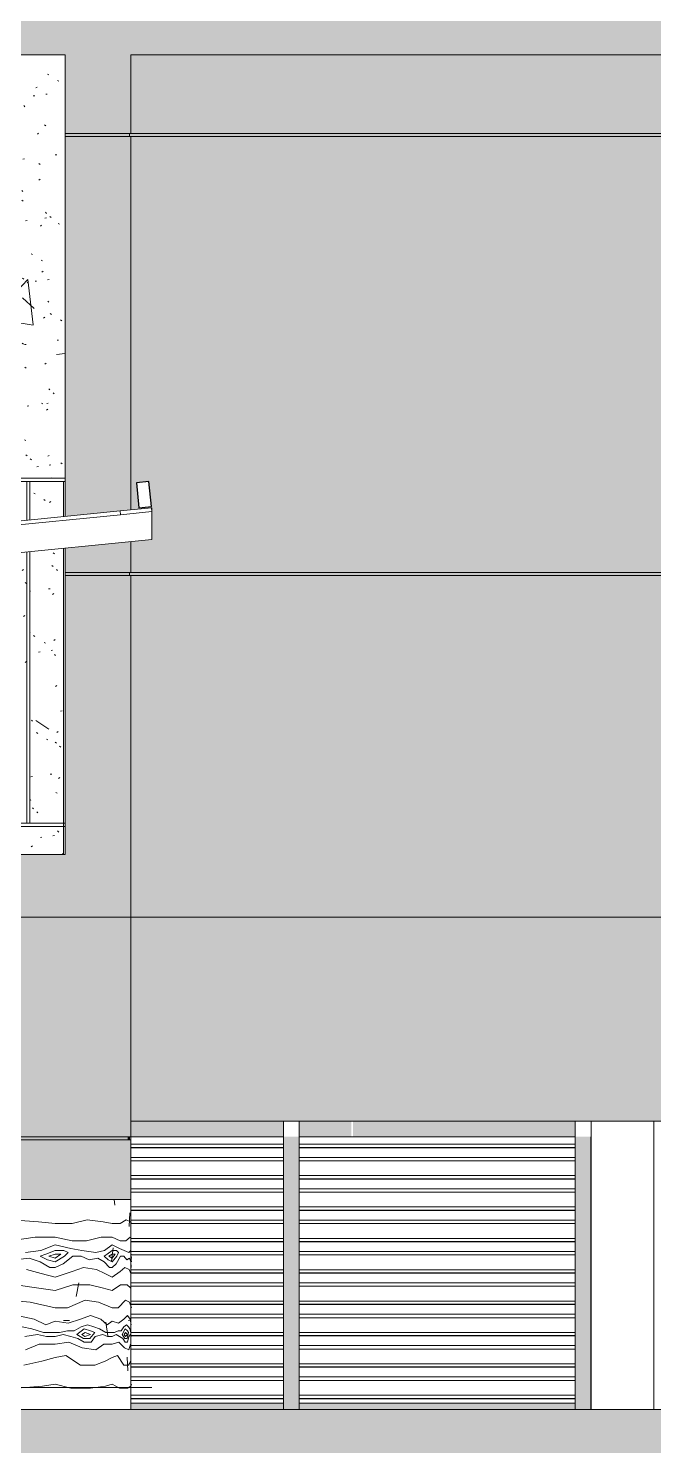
# Model space of a CAD drawing. Header units: millimetres. Extents: x 1240 to 198004, y -7796 to 35300.
# Drawn here: x 63941 to 65937, y 515 to 5035 of the extents above; entities that cross this region are included whole.
import ezdxf

# ---------------------------------------------------------------- set-up
doc = ezdxf.new("R2010")
doc.units = ezdxf.units.MM
doc.linetypes.add('Centre', pattern=[31.75, 6.35, -4.7625, 15.875, -4.7625])
doc.linetypes.add('Dash 1_8_', pattern=[6.35, 3.175, -3.175])
for name, color, linetype, lineweight in [('0-1', 7, 'Continuous', 5), ('A-AREA', 32, 'Dash 1_8_', 9), ('A-DETL-GENF-3', 9, 'Continuous', 9), ('A-DETL-THIN', 151, 'Continuous', 9), ('A-FLOR-HRAL', 11, 'Continuous', 9), ('A-FLOR-LEVL-2', 51, 'Centre', 9), ('A-GLAZ-CURT', 52, 'Continuous', 9), ('A-GLAZ-CURT-1', 52, 'Continuous', 18), ('A-GLAZ-CWMG', 51, 'Continuous', 9), ('A-GLAZ-CWMG-1', 51, 'Continuous', 25), ('A-WALL', 113, 'Continuous', 9), ('A-WALL-PATT-2', 9, 'Continuous', 9), ('A-WALL-PATT-3', 111, 'Continuous', 5), ('A-WALL-PATT-4', 111, 'Continuous', 9), ('C-PRKG', 70, 'Continuous', 9), ('S-COLS', 52, 'Continuous', 9)]:
    doc.layers.add(name, color=color, linetype=linetype, lineweight=lineweight)

# ---------------------------------------------------------------- blocks, each defined once
blk = doc.blocks.new('NCV_TKTC_TANG 1_rvt-1-TKCS_MẶT ĐỨNG NỘI KHU 1')
at = {"layer": 'A-WALL-PATT-2'}
h = blk.add_hatch(dxfattribs=at)
h.set_pattern_fill('FP_5', color=256, style=0, pattern_type=2)
h.set_pattern_definition([(50, (377.7, 0), (1093.104, -95.634), [114.3, -1257.3]), (355, (377.7, 0), (-211.457, 1146.34), [91.44, -1005.84]), (100.451, (468.8, -8), (881.656, 1050.7), [97.14, -1068.54]), (46.184, (377.7, 304.8), (1626.475, -252.257), [171.45, -1885.95]), (96.636, (513.3, 283.8), (1424.416, 1484.565), [145.71, -1602.81]), (351.184, (377.7, 304.8), (1424.43, 1484.55), [137.16, -1508.76]), (21, (530.1, 228.6), (909.686, -613.591), [114.3, -1257.3]), (326, (530.1, 228.6), (370.812, 1105.129), [91.44, -1005.84]), (71.451, (606, 177.5), (1280.503, 491.528), [97.14, -1068.54]), (37.5, (377.74, 0), (18.5313, 507.3303), [50.292, -943.356, 50.292, -970.788, -1009.65]), (37.5, (377.74, 0), (18.5313, 507.3303), [-2014.728, 50.292, -959.358]), (7.5, (377.74, 0), (400.9178, 601.0836), [50.292, -531.876, 50.292, -920.496, -384.81]), (7.5, (377.74, 0), (400.9178, 601.0836), [-1552.956, 50.292, -334.518]), (327.5, (37.9, 0), (813.5452, -34.3737), [50.292, -330.708, 50.292, -1138.428, -1577.34]), (327.5, (37.9, 0), (813.5452, -34.3737), [-1569.72, 50.292, -1527.048]), (317.5, (-114.5, 0), (888.7755, 152.56), [50.292, -445.008, 50.292, -739.14, -1120.14]), (317.5, (-114.5, 0), (888.7755, 152.56), [-1284.732, 50.292, -1069.848])])
h.paths.add_polyline_path([(61845.3, 2400), (62085.3, 2400), (62085.3, 2490), (61845.3, 2490), (61845.3, 2483.2)])
h.paths.add_polyline_path([(63885.3, 2400), (64053.6, 2400), (64053.6, 2490), (63885.3, 2490), (63885.3, 2483.2)])
h.paths.add_polyline_path([(62085.3, 2500), (62085.3, 3170), (62068.9, 3168.3), (62068.9, 2500)])
h.paths.add_polyline_path([(61913.3, 2500), (61941.6, 2500), (61941.6, 3155.6), (61845.3, 3146), (61845.3, 2500)])
h.paths.add_polyline_path([(62058.9, 2500), (62058.9, 3167.3), (61951.6, 3156.6), (61951.6, 2500)])
h.paths.add_polyline_path([(64053.6, 2500), (64053.6, 3376.8), (63946.3, 3366.1), (63946.3, 2500), (64043.1, 2500)])
h.paths.add_polyline_path([(63885.3, 2500), (63936.3, 2500), (63936.3, 3365.1), (63885.3, 3360), (63885.3, 2968)])
h.paths.add_polyline_path([(61845.3, 3257), (61941.6, 3266.6), (61941.6, 3590), (61845.3, 3590), (61845.3, 3282)])
h.paths.add_polyline_path([(61951.6, 3267.6), (62058.9, 3278.4), (62058.9, 3590), (61951.6, 3590), (61951.6, 3282)])
h.paths.add_polyline_path([(62068.9, 3279.4), (62085.3, 3282), (62085.3, 3590), (62068.9, 3590), (62068.9, 3282)])
h.paths.add_polyline_path([(63885.3, 3461), (63936.3, 3466.1), (63936.3, 3590), (63885.3, 3590), (63885.3, 3495.8)])
h.paths.add_polyline_path([(63946.3, 3467.1), (64053.6, 3477.8), (64053.6, 3590), (63946.3, 3590), (63946.3, 3495.8)])
h.paths.add_polyline_path([(61913.3, 3600), (62085.3, 3600), (62085.3, 4600), (63885.3, 4600), (63885.3, 3600), (64058.6, 3600), (64058.6, 4950), (61845.3, 4950), (61845.3, 3600)])
h = blk.add_hatch(dxfattribs=at)
h.set_pattern_fill('FP_4', color=256, style=0, pattern_type=2)
h.set_pattern_definition([(37.5, (377.74, 0), (-4.79953, 146.8239), [5.029, -110.795, 5.029, -124.511, -123.825]), (37.5, (377.74, 0), (-4.79953, 146.8239), [-245.364, 5.029, -118.796]), (7.5, (377.74, 0), (134.85743, 215.0472), [5.029, -57.455, 5.029, -99.365, -40.005]), (7.5, (377.74, 0), (134.85743, 215.0472), [-166.878, 5.029, -34.976]), (327.5, (284.02, 0), (237.29776, 0.4316), [5.029, -33.071, 5.029, -132.131, -179.07]), (327.5, (284.02, 0), (237.29776, 0.4316), [-175.26, 5.029, -174.041]), (317.5, (284.02, 0), (229.06706, 66.8792), [5.029, -14.021, 5.029, -84.887, -102.87]), (317.5, (284.02, 0), (229.06706, 66.8792), [-108.966, 5.029, -97.841])])
h.paths.add_polyline_path([(61845.3, 2400), (62085.3, 2400), (62085.3, 2490), (61845.3, 2490), (61845.3, 2483.2)])
h.paths.add_polyline_path([(63885.3, 2400), (64053.6, 2400), (64053.6, 2490), (63885.3, 2490), (63885.3, 2483.2)])
h.paths.add_polyline_path([(62085.3, 2500), (62085.3, 3170), (62068.9, 3168.3), (62068.9, 2500)])
h.paths.add_polyline_path([(61913.3, 2500), (61941.6, 2500), (61941.6, 3155.6), (61845.3, 3146), (61845.3, 2500)])
h.paths.add_polyline_path([(62058.9, 2500), (62058.9, 3167.3), (61951.6, 3156.6), (61951.6, 2500)])
h.paths.add_polyline_path([(64053.6, 2500), (64053.6, 3376.8), (63946.3, 3366.1), (63946.3, 2500), (64043.1, 2500)])
h.paths.add_polyline_path([(63885.3, 2500), (63936.3, 2500), (63936.3, 3365.1), (63885.3, 3360), (63885.3, 2968)])
h.paths.add_polyline_path([(61845.3, 3257), (61941.6, 3266.6), (61941.6, 3590), (61845.3, 3590), (61845.3, 3282)])
h.paths.add_polyline_path([(61951.6, 3267.6), (62058.9, 3278.4), (62058.9, 3590), (61951.6, 3590), (61951.6, 3282)])
h.paths.add_polyline_path([(62068.9, 3279.4), (62085.3, 3282), (62085.3, 3590), (62068.9, 3590), (62068.9, 3282)])
h.paths.add_polyline_path([(63885.3, 3461), (63936.3, 3466.1), (63936.3, 3590), (63885.3, 3590), (63885.3, 3495.8)])
h.paths.add_polyline_path([(63946.3, 3467.1), (64053.6, 3477.8), (64053.6, 3590), (63946.3, 3590), (63946.3, 3495.8)])
h.paths.add_polyline_path([(61913.3, 3600), (62085.3, 3600), (62085.3, 4600), (63885.3, 4600), (63885.3, 3600), (64058.6, 3600), (64058.6, 4950), (61845.3, 4950), (61845.3, 3600)])
blk = doc.blocks.new('xe oto1 - xe oto-615462-TKCS_MẶT ĐỨNG NỘI KHU 1')
at = {"layer": 'C-PRKG'}
for p, q in [((64135.3, 700), (60407.1, 700)), ((60407.1, 700), (64135.3, 700)), ((64135.3, 700), (60435.3, 700)), ((60435.3, 700), (64135.3, 700)), ((63835.3, 700), (64235.3, 700)), ((64335.3, 700), (63835.3, 700)), ((63835.3, 700), (64335.3, 700)), ((64235.3, 700), (63835.3, 700)), ((64235.3, 700), (64335.3, 700)), ((64335.3, 700), (64235.3, 700))]:
    blk.add_line(p, q, dxfattribs=at)
blk = doc.blocks.new('Railing - 10mm-V92-TKCS_MẶT ĐỨNG NỘI KHU 1')
at = {"layer": 'A-FLOR-HRAL'}
for p, q in [((63936.3, 3466.1), (63936.3, 3590)), ((63946.3, 3590), (63946.3, 3467.1)), ((63936.3, 2500), (63936.3, 3365.1)), ((63946.3, 3366.1), (63946.3, 2500))]:
    blk.add_line(p, q, dxfattribs=at)
blk = doc.blocks.new('Railing - 50 x 10mm-V93-TKCS_MẶT ĐỨNG NỘI KHU 1')
at = {"layer": 'A-FLOR-HRAL'}
for p, q in [((64058.6, 3590), (64053.6, 3590)), ((64053.6, 3477.8), (64053.6, 3590)), ((64053.6, 2400), (64053.6, 3376.8))]:
    blk.add_line(p, q, dxfattribs=at)
blk = doc.blocks.new('Railing - Railing-1598472-TKCS_MẶT ĐỨNG NỘI KHU 1')
at = {"layer": 'A-FLOR-HRAL'}
for p, q in [((61845.3, 2500), (64058.6, 2500)), ((61845.3, 2490), (64058.6, 2490))]:
    blk.add_line(p, q, dxfattribs=at)
for name in ['Railing - 10mm-V92-TKCS_MẶT ĐỨNG NỘI KHU 1', 'Railing - 50 x 10mm-V93-TKCS_MẶT ĐỨNG NỘI KHU 1']:
    blk.add_blockref(name, (0, 0))
blk = doc.blocks.new('Top Rail Type - Top Rail_Internal_-1598476-TKCS_MẶT ĐỨNG NỘI KHU 1')
at = {"layer": 'A-FLOR-HRAL'}
for p, q in [((64058.6, 3600), (61845.3, 3600)), ((61845.3, 3590), (64058.6, 3590))]:
    blk.add_line(p, q, dxfattribs=at)
blk = doc.blocks.new('TRỤ ĐỂ XE - TRỤ ĐỂ XE-2599185-TKCS_MẶT ĐỨNG NỘI KHU 1')
at = {"layer": 'S-COLS'}
for p, q in [((64335.3, 3499.9), (64335.3, 3505.5)), ((64335.3, 3405), (64335.3, 3493.9)), ((62309.2, 3202.4), (64335.3, 3405))]:
    blk.add_line(p, q, dxfattribs=at)
blk = doc.blocks.new('Rectangular Mullion - 40 x 80mm-2340581-TKCS_MẶT ĐỨNG NỘI KHU 1')
at = {"layer": 'A-GLAZ-CWMG-1'}
for p, q in [((64326.4, 3589.5), (64286.6, 3585.5)), ((64286.6, 3585.5), (64294.5, 3505.9)), ((64334.3, 3509.9), (64326.4, 3589.5)), ((64294.5, 3505.9), (64334.3, 3509.9))]:
    blk.add_line(p, q, dxfattribs=at)
blk = doc.blocks.new('System Panel - Glazed-2342062-TKCS_MẶT ĐỨNG NỘI KHU 1')
at = {"layer": 'A-GLAZ-CURT-1'}
for p, q in [((60253.8, 3097.9), (59258.8, 2998.4)), ((59259.9, 2986.4), (60255, 3085.9)), ((60255, 3085.9), (60253.8, 3097.9)), ((59258.8, 2998.4), (59259.9, 2986.4))]:
    blk.add_line(p, q, dxfattribs=at)
blk = doc.blocks.new('System Panel - Glazed-2599383-TKCS_MẶT ĐỨNG NỘI KHU 1')
at = {"layer": 'A-GLAZ-CURT-1'}
for p, q in [((64334.7, 3505.9), (64233.9, 3495.8)), ((64233.9, 3495.8), (64235.1, 3483.9)), ((64235.1, 3483.9), (64335.9, 3494)), ((64335.9, 3494), (64334.7, 3505.9))]:
    blk.add_line(p, q, dxfattribs=at)
blk = doc.blocks.new('FP_163-TKCS_MẶT ĐỨNG NỘI KHU 1')
at = {"layer": 'A-WALL'}
blk.add_line((64268.6, 630), (64268.6, 1300), dxfattribs=at)
at = {"layer": 'A-WALL-PATT-4'}
for p, q in [((64217.7, 1281.9), (64215.8, 1300)), ((63886.5, 1235.1), (63973.6, 1229.1)), ((63973.7, 1229.1), (64026.6, 1223)), ((64026.6, 1223), (64081, 1223)), ((64081, 1223), (64128.8, 1235.1)), ((64128.7, 1235.1), (64180.3, 1229.1)), ((64180.3, 1229.1), (64208.8, 1223)), ((64208.8, 1223), (64234.7, 1223)), ((64234.7, 1223), (64253.6, 1235.1)), ((64253.6, 1235.1), (64267.6, 1229.1)), ((64265.1, 1257.1), (64263.5, 1213.5)), ((64267.6, 1229.1), (64270.3, 1223)), ((63883.5, 1168.1), (63963, 1180.3)), ((63963, 1180.3), (64026.6, 1180.3)), ((64026.6, 1180.3), (64081, 1168.1)), ((64126.9, 1168.1), (64174.3, 1180.3)), ((64174.3, 1180.3), (64208.8, 1180.3)), ((64208.8, 1180.3), (64234.7, 1168.1)), ((64253, 1168.1), (64266.5, 1180.3)), ((63932.8, 1131.5), (63981.5, 1137.6)), ((63981.5, 1137.6), (64026.6, 1155.9)), ((63997, 1125.4), (64026.6, 1137.6)), ((64076.7, 1143.7), (64026.6, 1155.9)), ((64026.6, 1137.6), (64054.7, 1137.6)), ((64054.6, 1137.6), (64068, 1131.5)), ((64068, 1131.5), (64056.9, 1119.3)), ((64076.7, 1143.7), (64111.6, 1137.6)), ((64081, 1168.1), (64126.9, 1168.1)), ((64111.6, 1137.6), (64156.8, 1131.5)), ((64156.8, 1131.5), (64184.7, 1137.6)), ((64184.7, 1137.6), (64208.8, 1155.9)), ((64193.2, 1125.4), (64208.8, 1137.6)), ((64212, 1145.5), (64207, 1102)), ((64232.8, 1143.7), (64208.8, 1155.9)), ((64208.8, 1137.6), (64222.6, 1137.6)), ((64222.6, 1137.6), (64228.9, 1131.5)), ((64228.9, 1131.5), (64223.7, 1119.3)), ((64232.8, 1143.7), (64247.4, 1137.6)), ((64234.7, 1168.1), (64253, 1168.1)), ((64247.4, 1137.6), (64262.3, 1131.5)), ((64262.3, 1131.5), (64268.3, 1137.6)), ((63898.4, 1107.1), (63943.9, 1113.2)), ((63944, 1113.2), (63978.9, 1101)), ((63978.9, 1119.3), (63997, 1125.4)), ((63978.9, 1119.3), (64002, 1107.1)), ((63978.9, 1101), (64009.5, 1082.8)), ((64002, 1107.1), (64026.6, 1101)), ((64007, 1119.3), (64026.6, 1125.4)), ((64007, 1119.3), (64026.6, 1113.2)), ((64026.6, 1125.4), (64045.5, 1125.4)), ((64045.5, 1125.4), (64026.6, 1113.2)), ((64056.9, 1119.3), (64026.6, 1101)), ((64026.6, 1082.8), (64052.4, 1094.9)), ((64052.4, 1094.9), (64083.1, 1119.3)), ((64083.1, 1119.3), (64109.7, 1119.3)), ((64109.7, 1119.3), (64136, 1107.1)), ((64136, 1107.1), (64163.3, 1113.2)), ((64163.3, 1113.2), (64183.3, 1101)), ((64183.3, 1119.3), (64193.2, 1125.4)), ((64183.3, 1119.3), (64195.9, 1107.1)), ((64183.3, 1101), (64199.9, 1082.8)), ((64195.9, 1107.1), (64208.8, 1101)), ((64198.6, 1119.3), (64208.8, 1125.4)), ((64198.6, 1119.3), (64208.8, 1113.2)), ((64208.8, 1125.4), (64218.2, 1125.4)), ((64218.2, 1125.4), (64208.8, 1113.2)), ((64223.7, 1119.3), (64208.8, 1101)), ((64208.8, 1082.8), (64221.5, 1094.9)), ((64221.5, 1094.9), (64235.7, 1119.3)), ((64235.7, 1119.3), (64246.6, 1119.3)), ((64246.6, 1119.3), (64256.1, 1107.1)), ((64256.1, 1107.1), (64264, 1113.2)), ((64264, 1113.2), (64268.1, 1101)), ((64268.1, 1119.3), (64269.4, 1125.4)), ((64268.1, 1119.3), (64269.7, 1107.1)), ((64268.1, 1101), (64270, 1082.8)), ((64269.7, 1107.1), (64270.3, 1101)), ((64269.9, 1119.3), (64270.3, 1113.2)), ((63935.6, 1076.7), (63982.8, 1064.5)), ((63982.8, 1064.5), (64026.6, 1052.3)), ((64009.5, 1082.8), (64026.6, 1082.8)), ((64026.6, 1052.3), (64081, 1070.6)), ((64081, 1070.6), (64117.4, 1082.8)), ((64117.4, 1082.8), (64158.5, 1076.7)), ((64158.5, 1076.7), (64185.5, 1064.5)), ((64185.5, 1064.5), (64208.8, 1052.3)), ((64199.9, 1082.8), (64208.8, 1082.8)), ((64208.8, 1052.3), (64234.7, 1070.6)), ((64234.7, 1070.6), (64249.6, 1082.8)), ((64249.6, 1082.8), (64262.8, 1076.7)), ((64262.8, 1076.7), (64268.4, 1064.5)), ((63901.4, 1027.9), (63967.1, 1018.7)), ((63967.1, 1018.7), (64026.7, 1009.6)), ((64026.6, 1009.6), (64083.1, 1027.9)), ((64083.1, 1027.9), (64137.8, 1027.9)), ((64102.5, 1034), (64094.1, 990.4)), ((64137.9, 1027.9), (64176.7, 1018.7)), ((64176.7, 1018.7), (64208.8, 1009.6)), ((64208.8, 1009.6), (64235.7, 1027.9)), ((64235.7, 1027.9), (64256.7, 1027.9)), ((64256.7, 1027.9), (64266.9, 1018.7)), ((63877.5, 979.1), (63946.7, 973)), ((63946.7, 973), (64026.6, 954.7)), ((64026.6, 954.7), (64065.8, 954.7)), ((64065.8, 954.7), (64123.2, 979.1)), ((64123.2, 979.1), (64165, 973)), ((64165, 973), (64208.8, 954.7)), ((64208.8, 954.7), (64227.9, 954.7)), ((64227.9, 954.7), (64251.7, 979.1)), ((64251.7, 979.1), (64264.4, 973)), ((64264.4, 973), (64270.3, 954.7)), ((63904.2, 930.4), (63960.3, 918.2)), ((63960.3, 918.2), (63997, 899.9)), ((63997, 899.9), (64026.6, 912.1)), ((64026.6, 912.1), (64068, 906)), ((64053.8, 914.4), (64072.2, 914.4)), ((64068, 906), (64107.7, 918.2)), ((64107.7, 918.2), (64139.6, 930.4)), ((64139.6, 930.4), (64172.8, 918.2)), ((64172.8, 918.2), (64193.2, 899.9)), ((64194.9, 865.6), (64189.2, 909.1)), ((64193.2, 899.9), (64208.8, 912.1)), ((64208.8, 912.1), (64228.9, 906)), ((64228.9, 906), (64245.8, 918.2)), ((64245.8, 918.2), (64257.3, 930.4)), ((64257.3, 930.4), (64266.2, 918.2)), ((64261.2, 914.4), (64264.7, 914.4)), ((64266.2, 918.2), (64269.4, 899.9)), ((63921.5, 893.8), (63952.2, 887.7)), ((63930, 863.3), (63971, 869.4)), ((63952.2, 887.7), (63989.3, 875.5)), ((63971, 869.4), (63999.5, 863.3)), ((63989.3, 875.5), (64026.6, 875.5)), ((63999.5, 863.3), (64026.6, 863.3)), ((64026.6, 875.5), (64040.8, 875.5)), ((64026.6, 863.3), (64052.4, 869.4)), ((64040.8, 875.5), (64065.8, 881.6)), ((64052.4, 869.4), (64076.7, 863.3)), ((64065.8, 881.6), (64087.4, 881.6)), ((64076.7, 863.3), (64099.7, 857.2)), ((64087.4, 881.6), (64109.7, 893.8)), ((64119.4, 887.7), (64095.6, 869.4)), ((64095.6, 869.4), (64117.4, 857.2)), ((64109.7, 893.8), (64130.6, 899.9)), ((64111.6, 869.4), (64123.2, 875.5)), ((64121.3, 863.3), (64111.6, 869.4)), ((64139.6, 881.6), (64119.4, 887.7)), ((64139.6, 869.4), (64121.3, 863.3)), ((64123.2, 875.5), (64139.6, 869.4)), ((64130.6, 899.9), (64150.1, 893.8)), ((64137.8, 857.2), (64153.5, 875.5)), ((64153.5, 875.5), (64139.6, 881.6)), ((64141.4, 845), (64155.1, 863.3)), ((64150.1, 893.8), (64168.1, 887.7)), ((64155.1, 863.3), (64178.9, 869.4)), ((64168.1, 887.7), (64189, 875.5)), ((64178.9, 869.4), (64194.5, 863.3)), ((64189, 875.5), (64208.8, 875.5)), ((64194.5, 863.3), (64208.8, 863.3)), ((64208.8, 875.5), (64215.9, 875.5)), ((64208.8, 863.3), (64221.5, 869.4)), ((64215.9, 875.5), (64227.9, 881.6)), ((64221.5, 869.4), (64232.8, 863.3)), ((64227.9, 881.6), (64237.5, 881.6)), ((64232.8, 863.3), (64242.6, 857.2)), ((64237.5, 881.6), (64246.6, 893.8)), ((64250.3, 887.7), (64241, 869.4)), ((64241, 869.4), (64249.6, 857.2)), ((64246.6, 893.8), (64254.3, 899.9)), ((64247.4, 869.4), (64251.7, 875.5)), ((64251, 863.3), (64247.4, 869.4)), ((64257.3, 881.6), (64250.3, 887.7)), ((64257.3, 869.4), (64251, 863.3)), ((64251.7, 875.5), (64257.3, 869.4)), ((64254.3, 899.9), (64260.5, 893.8)), ((64256.7, 857.2), (64261.4, 875.5)), ((64261.4, 875.5), (64257.3, 881.6)), ((64257.8, 845), (64261.9, 863.3)), ((64260.5, 893.8), (64265.1, 887.7)), ((64261.9, 863.3), (64267.3, 869.4)), ((64265.1, 887.7), (64268.9, 875.5)), ((64267.3, 869.4), (64269.6, 863.3)), ((63932.8, 820.6), (63976.3, 838.9)), ((63976.3, 838.9), (64026.6, 838.9)), ((64026.6, 838.9), (64070.2, 845)), ((64070.2, 845), (64113.6, 826.7)), ((64099.7, 857.2), (64119.4, 845)), ((64113.6, 826.7), (64156.8, 820.6)), ((64117.4, 857.2), (64137.8, 857.2)), ((64119.4, 845), (64141.4, 845)), ((64156.8, 820.6), (64181.8, 838.9)), ((64181.8, 838.9), (64208.8, 838.9)), ((64208.8, 838.9), (64229.9, 845)), ((64229.9, 845), (64248.1, 826.7)), ((64242.6, 857.2), (64250.3, 845)), ((64248.1, 826.7), (64262.3, 820.6)), ((64249.6, 857.2), (64256.7, 857.2)), ((64250.3, 845), (64257.8, 845)), ((64262.3, 820.6), (64267.9, 838.9)), ((63927.2, 771.9), (63984.1, 784)), ((63984.1, 784), (64026.6, 796.2)), ((64026.6, 796.2), (64061.4, 802.3)), ((64061.4, 802.3), (64107.7, 771.9)), ((64107.7, 771.9), (64153.5, 771.9)), ((64153.5, 771.9), (64186.2, 784)), ((64186.2, 784), (64208.8, 796.2)), ((64208.8, 796.2), (64225.8, 802.3)), ((64225.8, 802.3), (64245.8, 771.9)), ((64245.8, 771.9), (64261.4, 771.9)), ((64259.2, 754), (64257, 797.5)), ((64261.4, 771.9), (64268.5, 784)), ((63904.2, 698.7), (63986.7, 704.8)), ((63986.7, 704.8), (64026.6, 710.9)), ((64026.6, 710.9), (64076.7, 698.7)), ((64076.7, 698.7), (64139.6, 698.7)), ((64139.6, 698.7), (64187.6, 704.8)), ((64187.6, 704.8), (64208.8, 710.9)), ((64208.8, 710.9), (64232.8, 698.7)), ((64232.8, 698.7), (64257.3, 698.7)), ((64257.3, 698.7), (64268.7, 704.8)), ((64268.7, 704.8), (64270.3, 710.9))]:
    blk.add_line(p, q, dxfattribs=at)
blk = doc.blocks.new('Rectangular Mullion - 50 x 100mm-3796220-TKCS_MẶT ĐỨNG NỘI KHU 1')
at = {"layer": 'A-GLAZ-CWMG'}
h = blk.add_hatch(color=256, dxfattribs=at)
h.paths.add_polyline_path([(69711.9, 1500), (69711.9, 1550), (69002.9, 1550), (69002.9, 1500), (69663.4, 1500)])
h.paths.add_polyline_path([(68856.1, 1500), (68998, 1500), (68998, 1550), (68830.8, 1550), (68830.8, 1500)])
for p, q in [((68830.8, 1500), (68830.8, 1550)), ((69711.9, 1550), (69711.9, 1500)), ((68830.8, 1500), (69711.9, 1500))]:
    blk.add_line(p, q, dxfattribs=at)
blk = doc.blocks.new('Rectangular Mullion - 50 x 100mm-V186-TKCS_MẶT ĐỨNG NỘI KHU 1')
at = {"layer": 'A-GLAZ-CWMG'}
blk.add_hatch(color=256, dxfattribs=at).paths.add_polyline_path([(64496.7, 1500), (64755.5, 1500), (64755.5, 1550), (64268.6, 1550), (64268.6, 1500)])
for p in [(64755.5, 1550), (64268.6, 1500)]:
    blk.add_line(p, (64755.5, 1500), dxfattribs=at)
blk = doc.blocks.new('Rectangular Mullion - 50 x 100mm-V187-TKCS_MẶT ĐỨNG NỘI KHU 1')
at = {"layer": 'A-GLAZ-CWMG'}
blk.add_hatch(color=256, dxfattribs=at).paths.add_polyline_path([(64268.6, 630), (64755.5, 630), (64755.5, 650), (64268.6, 650)])
for q in [(64268.6, 650), (64755.5, 630)]:
    blk.add_line((64755.5, 650), q, dxfattribs=at)
blk = doc.blocks.new('Rectangular Mullion - 50 x 100mm-3796222-TKCS_MẶT ĐỨNG NỘI KHU 1')
at = {"layer": 'A-GLAZ-CWMG'}
blk.add_hatch(color=256, dxfattribs=at).paths.add_polyline_path([(65987.2, 630), (66868.4, 630), (66868.4, 650), (65987.2, 650)])
for p, q in [((65987.2, 630), (65987.2, 650)), ((66868.4, 650), (65987.2, 650)), ((66868.4, 650), (66868.4, 630))]:
    blk.add_line(p, q, dxfattribs=at)
blk = doc.blocks.new('Rectangular Mullion - 50 x 100mm-V188-TKCS_MẶT ĐỨNG NỘI KHU 1')
at = {"layer": 'A-GLAZ-CWMG'}
blk.add_hatch(color=256, dxfattribs=at).paths.add_polyline_path([(65736.6, 630), (65736.6, 700), (65686.6, 700), (65686.6, 630)])
for p, q in [((65686.6, 700), (65686.6, 630)), ((65736.6, 630), (65736.6, 700))]:
    blk.add_line(p, q, dxfattribs=at)
blk = doc.blocks.new('Rectangular Mullion - 50 x 100mm-V189-TKCS_MẶT ĐỨNG NỘI KHU 1')
at = {"layer": 'A-GLAZ-CWMG'}
blk.add_hatch(color=256, dxfattribs=at).paths.add_polyline_path([(65736.6, 700), (65736.6, 800), (65686.6, 800), (65686.6, 700)])
for p, q in [((65686.6, 800), (65686.6, 700)), ((65736.6, 700), (65736.6, 800))]:
    blk.add_line(p, q, dxfattribs=at)
blk = doc.blocks.new('Rectangular Mullion - MULLION LA SACH-V190-TKCS_MẶT ĐỨNG NỘI KHU 1')
at = {"layer": 'A-GLAZ-CWMG'}
for p, q in [((64268.6, 734.3), (64755.5, 734.3)), ((64268.6, 734.2), (64755.5, 734.2)), ((64268.6, 723.1), (64755.5, 723.1)), ((64755.5, 676.1), (64268.6, 676.1)), ((64268.6, 665.9), (64755.5, 665.9)), ((64268.6, 665.8), (64755.5, 665.8)), ((64268.6, 664.8), (64755.5, 664.8))]:
    blk.add_line(p, q, dxfattribs=at)
blk = doc.blocks.new('Rectangular Mullion - MULLION LA SACH-3796224-TKCS_MẶT ĐỨNG NỘI KHU 1')
at = {"layer": 'A-GLAZ-CWMG'}
for p, q in [((65987.2, 734.3), (66868.4, 734.3)), ((65987.2, 734.2), (66868.4, 734.2)), ((65987.2, 723.1), (66868.4, 723.1)), ((66868.4, 676.1), (65987.2, 676.1)), ((65987.2, 665.9), (66868.4, 665.9)), ((65987.2, 665.8), (66868.4, 665.8)), ((65987.2, 664.8), (66868.4, 664.8))]:
    blk.add_line(p, q, dxfattribs=at)
blk = doc.blocks.new('Rectangular Mullion - MULLION LA SACH-V191-TKCS_MẶT ĐỨNG NỘI KHU 1')
at = {"layer": 'A-GLAZ-CWMG'}
for p, q in [((64755.5, 1476.1), (64268.6, 1476.1)), ((64268.6, 1465.9), (64755.5, 1465.9)), ((64268.6, 1465.8), (64755.5, 1465.8)), ((64268.6, 1464.8), (64755.5, 1464.8))]:
    blk.add_line(p, q, dxfattribs=at)
blk = doc.blocks.new('Rectangular Mullion - MULLION LA SACH-V192-TKCS_MẶT ĐỨNG NỘI KHU 1')
at = {"layer": 'A-GLAZ-CWMG'}
for p, q in [((65686.6, 1476.1), (64805.5, 1476.1)), ((64805.5, 1465.9), (65686.6, 1465.9)), ((64805.5, 1465.8), (65686.6, 1465.8)), ((64805.5, 1464.8), (65686.6, 1464.8))]:
    blk.add_line(p, q, dxfattribs=at)
blk = doc.blocks.new('Rectangular Mullion - 50 x 100mm-V141-TKCS_MẶT ĐỨNG NỘI KHU 1')
at = {"layer": 'A-GLAZ-CWMG'}
blk.add_hatch(color=256, dxfattribs=at).paths.add_polyline_path([(66918.4, 630), (66918.4, 700), (66868.4, 700), (66868.4, 630)])
for p, q in [((66868.4, 700), (66868.4, 630)), ((66918.4, 630), (66918.4, 700))]:
    blk.add_line(p, q, dxfattribs=at)
blk = doc.blocks.new('Rectangular Mullion - 50 x 100mm-2333205-TKCS_MẶT ĐỨNG NỘI KHU 1')
at = {"layer": 'A-GLAZ-CWMG'}
blk.add_hatch(color=256, dxfattribs=at).paths.add_polyline_path([(9163.2, 2100), (9163.2, 2200), (9113.2, 2200), (9113.2, 2100)])
for p, q in [((9113.2, 2200), (9113.2, 2100)), ((9163.2, 2100), (9163.2, 2200))]:
    blk.add_line(p, q, dxfattribs=at)

msp = doc.modelspace()

# ---------------------------------------------------------------- hatches: boundary and pattern name
at = {"layer": 'A-DETL-GENF-3'}
h = msp.add_hatch(dxfattribs=at)
h.set_pattern_fill('FP_34', color=256, style=0, pattern_type=2)
h.set_pattern_definition([(0, (377.74, 0), (725.805, 725.805), [725.805, -725.805]), (0, (377.74, 272.2), (725.805, 725.805), [725.805, -725.805]), (0, (377.74, 544.35), (725.805, 725.805), [725.805, -725.805]), (90, (468.5, 635.1), (-725.805, 725.805), [725.805, -725.805]), (90, (740.64, 635.1), (-725.805, 725.805), [725.805, -725.805]), (90, (1012.8, 635.1), (-725.805, 725.805), [725.805, -725.805])])
h.paths.add_polyline_path([(8827.8, -3804.4), (87747, -3804.4), (87747, -201.6), (84415.2, -100), (84118.2, -100), (84118.2, 250), (81718.2, 250), (81718.2, -100), (81418.2, -100), (81418.2, 105.1), (75434.7, 330), (70309.3, 380), (69335.3, 380), (69335.3, 630), (61387.5, 630), (58586.3, 830), (47586.3, 830), (44536.9, 912.9), (44536.9, -2750), (44136.9, -2750), (44136.9, -2350), (40235.6, -2350), (40235.6, -2750), (39835.7, -2750), (39835.7, -2350), (33536.9, -2350), (33536.9, -2750), (33136.9, -2750), (33136.9, -2350), (28636.9, -2350), (28636.9, -2750), (28435.3, -2750), (28435.3, -2350), (23639, -2350), (23639, -2750), (23235.4, -2750), (23235.4, 900), (20988.2, 900), (20988.2, 830), (14148.2, 830), (14148.2, 930), (8088.2, 930), (8088.2, 500), (5079.4, 500), (5079.4, -3804.4), (5349.5, -3804.4)])
at = {"layer": 'A-WALL-PATT-3'}
for points in [[(68371.7, 4950), (69751.9, 4950), (69751.9, 5700), (65045.3, 5700), (65045.3, 4950), (67080.1, 4950)], [(64264.6, 4690), (64264.6, 4700), (64058.6, 4700), (64058.6, 4690)], [(68371.7, 4690), (68635.3, 4690), (68635.3, 4700), (64264.6, 4700), (64264.7, 4690), (67435.3, 4690)], [(64264.6, 3290), (64264.6, 3300), (64058.6, 3300), (64058.6, 3290)], [(65788.4, 3290), (66035.3, 3290), (66035.3, 3300), (64264.6, 3300), (64264.6, 3290), (64496.7, 3290)], [(64268.6, 1550), (69751.9, 1550), (69751.9, 2200), (64268.6, 2200), (64268.6, 1551.2)], [(64258.6, 1490), (64258.6, 1500), (61505.9, 1500), (61505.9, 1490), (64173.8, 1490)], [(64264.6, 1490), (64264.6, 1500), (64258.6, 1500), (64258.6, 1490)]]:
    msp.add_hatch(color=256, dxfattribs=at).paths.add_polyline_path(points)
h = msp.add_hatch(color=256, dxfattribs=at)
h.paths.add_polyline_path([(61913.3, 2200), (64268.6, 2200), (64268.6, 3290), (64058.6, 3290), (64058.6, 2400), (61845.3, 2400), (61845.3, 3146), (61723.7, 3132.3), (61511.9, 3010), (61511.9, 2200)])
h.paths.add_polyline_path([(61511.9, 3114), (61530.2, 3124.5), (61511.9, 3122.7)])
h.paths.add_polyline_path([(61511.9, 3223.7), (61845.3, 3257), (61845.3, 3290), (61511.9, 3290)])
h.paths.add_polyline_path([(61590.4, 3300), (61845.3, 3300), (61845.3, 4690), (61511.9, 4690), (61511.9, 3300)])
h.paths.add_polyline_path([(64268.6, 3300), (64268.6, 3398.3), (64058.6, 3377.3), (64058.6, 3300), (64235.1, 3300)])
h.paths.add_polyline_path([(64058.6, 3478.3), (64268.6, 3499.3), (64268.6, 4690), (64058.6, 4690), (64058.6, 3495.8)])
h.paths.add_polyline_path([(64058.6, 4700), (64268.6, 4700), (64268.6, 4950), (65045.3, 4950), (65045.3, 5600), (61511.9, 5600), (61511.9, 4700), (61845.3, 4700), (61845.3, 4950), (64058.6, 4950)])
h = msp.add_hatch(color=256, dxfattribs=at)
h.paths.add_polyline_path([(64496.7, 2200), (68635.3, 2200), (68635.3, 3290), (67435.3, 3290), (67435.3, 3200), (66035.3, 3200), (66035.3, 3290), (64268.6, 3290), (64268.6, 2200)])
h.paths.add_polyline_path([(67435.3, 3300), (68635.3, 3300), (68635.3, 4690), (64268.6, 4690), (64268.6, 3499.3), (64335.3, 3505.5), (64335.3, 3405), (64268.6, 3398.3), (64268.6, 3300), (66035.3, 3300), (66035.3, 4600), (67435.3, 4600), (67435.3, 3740.7)])
h.paths.add_polyline_path([(64294.5, 3505.9), (64286.6, 3585.5), (64326.4, 3589.5), (64334.3, 3509.9)])
h.paths.add_polyline_path([(64496.7, 4700), (68635.3, 4700), (68635.3, 4950), (64268.6, 4950), (64268.6, 4700)])
h = msp.add_hatch(color=256, dxfattribs=at)
h.paths.add_polyline_path([(61822.6, 1300), (64258.6, 1300), (64258.6, 1490), (61501.9, 1490), (61501.9, 1300), (61635.8, 1300)])
h.paths.add_polyline_path([(64173.8, 1500), (64258.6, 1500), (64258.6, 2200), (61501.9, 2200), (61501.9, 1500), (63850.9, 1500)])
h = msp.add_hatch(color=256, dxfattribs=at)
h.paths.add_polyline_path([(64258.6, 1300), (64268.6, 1300), (64268.6, 1490), (64258.6, 1490)])
h.paths.add_polyline_path([(64258.6, 1500), (64268.6, 1500), (64268.6, 2200), (64258.6, 2200), (64258.6, 1540.1)])

# ---------------------------------------------------------------- linework, layer by layer
at = {"layer": 'A-AREA'}
for p, q in [((64261.9, 2200), (61261.9, 2200)), ((71326.3, 2200), (61387.5, 2200))]:
    msp.add_line(p, q, dxfattribs=at)
at = {"layer": 'A-DETL-THIN'}
msp.add_line((69335.3, 630), (61387.5, 630), dxfattribs=at)
at = {"layer": 'A-FLOR-LEVL-2'}
msp.add_line((1240.2, 2200), (89680, 2200), dxfattribs=at)
at = {"layer": 'A-WALL'}
for p, q in [((61845.3, 4950), (64058.6, 4950)), ((64058.6, 4950), (64058.6, 3478.3)), ((64268.6, 4700), (64268.6, 4950)), ((64268.6, 4950), (69751.9, 4950)), ((64058.6, 4700), (68635.3, 4700)), ((68635.3, 4690), (64058.6, 4690)), ((64264.6, 4690), (64264.6, 4700)), ((64268.6, 3499.3), (64268.6, 4690)), ((64268.6, 3300), (64268.6, 3398.3)), ((64058.6, 3377.3), (64058.6, 2400)), ((64058.6, 3300), (66035.3, 3300)), ((64264.6, 3290), (64264.6, 3300)), ((66035.3, 3290), (64058.6, 3290)), ((64268.6, 1300), (64268.6, 3290)), ((64058.6, 2400), (61845.3, 2400)), ((71326.3, 2200), (60445.3, 2200)), ((64268.6, 1550), (69751.9, 1550)), ((60435.3, 1500), (64268.6, 1500)), ((64264.6, 1500), (64264.6, 1490)), ((64268.6, 1490), (60435.3, 1490)), ((60435.3, 1300), (64268.6, 1300))]:
    msp.add_line(p, q, dxfattribs=at)
at = {"layer": 'S-COLS'}
for p, q in [((65737.2, 630), (65737.2, 1550)), ((65937.2, 1550), (65937.2, 630))]:
    msp.add_line(p, q, dxfattribs=at)

# ---------------------------------------------------------------- block references
at = {"layer": '0-1'}
msp.add_blockref('NCV_TKTC_TANG 1_rvt-1-TKCS_MẶT ĐỨNG NỘI KHU 1', (0, 0), dxfattribs=at)
at = {"layer": 'A-FLOR-HRAL'}
for name in ['Top Rail Type - Top Rail_Internal_-1598476-TKCS_MẶT ĐỨNG NỘI KHU 1', 'Railing - Railing-1598472-TKCS_MẶT ĐỨNG NỘI KHU 1']:
    msp.add_blockref(name, (0, 0), dxfattribs=at)
at = {"layer": 'A-GLAZ-CURT'}
for name, p in [('System Panel - Glazed-2342062-TKCS_MẶT ĐỨNG NỘI KHU 1', (3980.2, 398)), ('System Panel - Glazed-2599383-TKCS_MẶT ĐỨNG NỘI KHU 1', (0, 0))]:
    msp.add_blockref(name, p, dxfattribs=at)
at = {"layer": 'A-GLAZ-CWMG'}
for name, p in [('Rectangular Mullion - 40 x 80mm-2340581-TKCS_MẶT ĐỨNG NỘI KHU 1', (0, 0)), ('Rectangular Mullion - 50 x 100mm-V186-TKCS_MẶT ĐỨNG NỘI KHU 1', (0, 0)), ('Rectangular Mullion - 50 x 100mm-3796220-TKCS_MẶT ĐỨNG NỘI KHU 1', (-4025.3, 0)), ('Rectangular Mullion - 50 x 100mm-2333205-TKCS_MẶT ĐỨNG NỘI KHU 1', (55642.2, -700)), ('Rectangular Mullion - 50 x 100mm-V189-TKCS_MẶT ĐỨNG NỘI KHU 1', (0, 700)), ('Rectangular Mullion - MULLION LA SACH-V191-TKCS_MẶT ĐỨNG NỘI KHU 1', (0, 0)), ('Rectangular Mullion - MULLION LA SACH-V192-TKCS_MẶT ĐỨNG NỘI KHU 1', (0, 0)), ('Rectangular Mullion - MULLION LA SACH-V190-TKCS_MẶT ĐỨNG NỘI KHU 1', (0, 700)), ('Rectangular Mullion - MULLION LA SACH-3796224-TKCS_MẶT ĐỨNG NỘI KHU 1', (-1181.8, 700)), ('Rectangular Mullion - 50 x 100mm-2333205-TKCS_MẶT ĐỨNG NỘI KHU 1', (55642.2, -800)), ('Rectangular Mullion - 50 x 100mm-V189-TKCS_MẶT ĐỨNG NỘI KHU 1', (0, 600)), ('Rectangular Mullion - MULLION LA SACH-V190-TKCS_MẶT ĐỨNG NỘI KHU 1', (0, 600)), ('Rectangular Mullion - MULLION LA SACH-3796224-TKCS_MẶT ĐỨNG NỘI KHU 1', (-1181.8, 600)), ('Rectangular Mullion - 50 x 100mm-2333205-TKCS_MẶT ĐỨNG NỘI KHU 1', (55642.2, -900)), ('Rectangular Mullion - 50 x 100mm-V189-TKCS_MẶT ĐỨNG NỘI KHU 1', (0, 500)), ('Rectangular Mullion - MULLION LA SACH-V190-TKCS_MẶT ĐỨNG NỘI KHU 1', (0, 500)), ('Rectangular Mullion - MULLION LA SACH-3796224-TKCS_MẶT ĐỨNG NỘI KHU 1', (-1181.8, 500)), ('Rectangular Mullion - 50 x 100mm-2333205-TKCS_MẶT ĐỨNG NỘI KHU 1', (55642.2, -1000)), ('Rectangular Mullion - 50 x 100mm-V189-TKCS_MẶT ĐỨNG NỘI KHU 1', (0, 400)), ('Rectangular Mullion - MULLION LA SACH-V190-TKCS_MẶT ĐỨNG NỘI KHU 1', (0, 400)), ('Rectangular Mullion - MULLION LA SACH-3796224-TKCS_MẶT ĐỨNG NỘI KHU 1', (-1181.8, 400)), ('Rectangular Mullion - 50 x 100mm-2333205-TKCS_MẶT ĐỨNG NỘI KHU 1', (55642.2, -1100)), ('Rectangular Mullion - 50 x 100mm-V189-TKCS_MẶT ĐỨNG NỘI KHU 1', (0, 300)), ('Rectangular Mullion - MULLION LA SACH-V190-TKCS_MẶT ĐỨNG NỘI KHU 1', (0, 300)), ('Rectangular Mullion - 50 x 100mm-2333205-TKCS_MẶT ĐỨNG NỘI KHU 1', (55642.2, -1200)), ('Rectangular Mullion - MULLION LA SACH-3796224-TKCS_MẶT ĐỨNG NỘI KHU 1', (-1181.8, 300)), ('Rectangular Mullion - 50 x 100mm-V189-TKCS_MẶT ĐỨNG NỘI KHU 1', (0, 200)), ('Rectangular Mullion - MULLION LA SACH-V190-TKCS_MẶT ĐỨNG NỘI KHU 1', (0, 200)), ('Rectangular Mullion - MULLION LA SACH-3796224-TKCS_MẶT ĐỨNG NỘI KHU 1', (-1181.8, 200)), ('Rectangular Mullion - 50 x 100mm-2333205-TKCS_MẶT ĐỨNG NỘI KHU 1', (55642.2, -1300)), ('Rectangular Mullion - 50 x 100mm-V189-TKCS_MẶT ĐỨNG NỘI KHU 1', (0, 100)), ('Rectangular Mullion - MULLION LA SACH-V190-TKCS_MẶT ĐỨNG NỘI KHU 1', (0, 100)), ('Rectangular Mullion - MULLION LA SACH-3796224-TKCS_MẶT ĐỨNG NỘI KHU 1', (-1181.8, 100)), ('Rectangular Mullion - 50 x 100mm-2333205-TKCS_MẶT ĐỨNG NỘI KHU 1', (55642.2, -1400)), ('Rectangular Mullion - 50 x 100mm-V189-TKCS_MẶT ĐỨNG NỘI KHU 1', (0, 0)), ('Rectangular Mullion - MULLION LA SACH-V190-TKCS_MẶT ĐỨNG NỘI KHU 1', (0, 0)), ('Rectangular Mullion - MULLION LA SACH-3796224-TKCS_MẶT ĐỨNG NỘI KHU 1', (-1181.8, 0)), ('Rectangular Mullion - 50 x 100mm-V141-TKCS_MẶT ĐỨNG NỘI KHU 1', (-2112.9, 0)), ('Rectangular Mullion - 50 x 100mm-V188-TKCS_MẶT ĐỨNG NỘI KHU 1', (0, 0)), ('Rectangular Mullion - 50 x 100mm-V187-TKCS_MẶT ĐỨNG NỘI KHU 1', (0, 0)), ('Rectangular Mullion - 50 x 100mm-3796222-TKCS_MẶT ĐỨNG NỘI KHU 1', (-1181.8, 0))]:
    msp.add_blockref(name, p, dxfattribs=at)
at = {"layer": 'A-WALL'}
msp.add_blockref('FP_163-TKCS_MẶT ĐỨNG NỘI KHU 1', (0, 0), dxfattribs=at)
at = {"layer": 'C-PRKG'}
msp.add_blockref('xe oto1 - xe oto-615462-TKCS_MẶT ĐỨNG NỘI KHU 1', (0, 0), dxfattribs=at)
at = {"layer": 'S-COLS'}
msp.add_blockref('TRỤ ĐỂ XE - TRỤ ĐỂ XE-2599185-TKCS_MẶT ĐỨNG NỘI KHU 1', (0, 0), dxfattribs=at)

doc.saveas('drawing.dxf')
